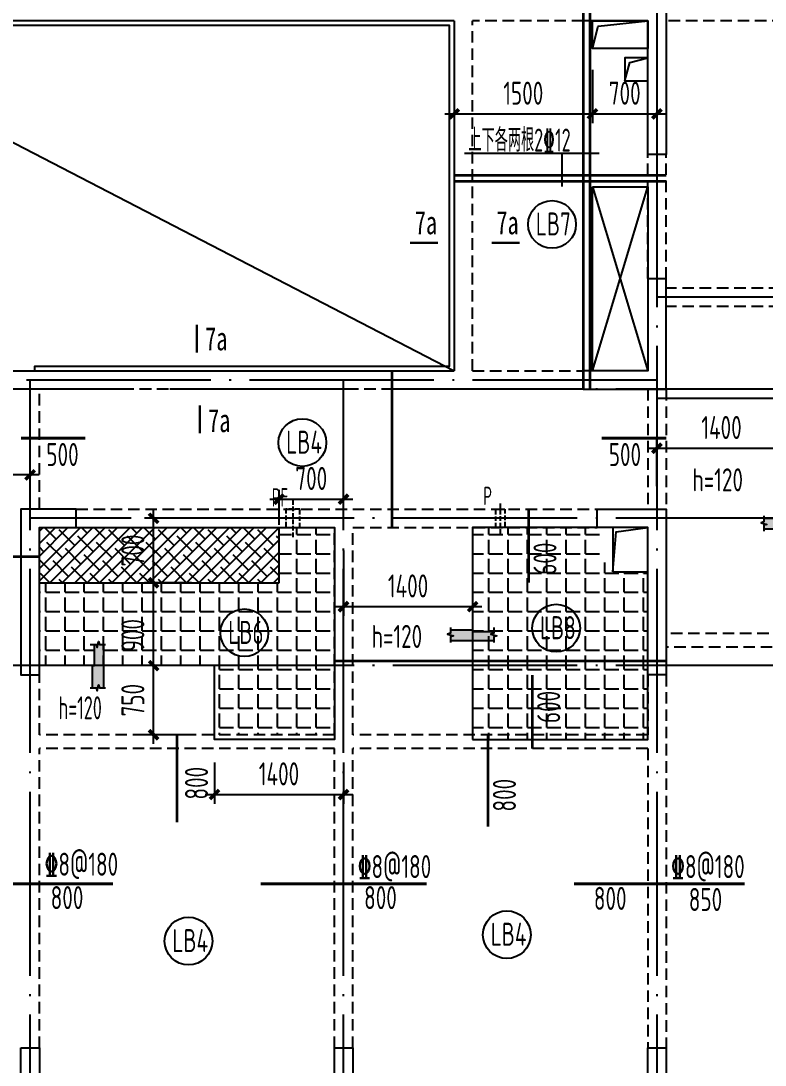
# Model space of a CAD drawing. Extents: x -173820 to 521180, y -715739 to 158231.
# Drawn here: x 28655 to 36728, y 10444 to 21781 of the extents above; entities that cross this region are included whole.
import ezdxf
from ezdxf.enums import TextEntityAlignment as Align

# ---------------------------------------------------------------- set-up
doc = ezdxf.new("R2010")
doc.units = 0
doc.header["$LTSCALE"] = 1000
for name, pattern in [('DASH', [0.35, 0.25, -0.1]), ('DOTE', [2.42, 2, -0.2, 0.02, -0.2]), ('HIDDEN2', [0.1875, 0.125, -0.0625])]:
    doc.linetypes.add(name, pattern=pattern)
for name, color, linetype in [('A-洞口', 105, 'Continuous'), ('A-线脚看线', 9, 'Continuous'), ('A-设备穿墙洞', 161, 'Continuous'), ('AXIS', 1, 'DOTE'), ('DIM', 3, 'Continuous'), ('JG1', 3, 'Continuous'), ('填充', 8, 'Continuous'), ('墙', 6, 'Continuous'), ('挑板', 3, 'Continuous'), ('板筋', 6, 'Continuous'), ('梁', 4, 'HIDDEN2'), ('模板线', 3, 'Continuous'), ('洞口', 5, 'Continuous'), ('钢筋_文字', 7, 'Continuous'), ('钢筋长度标注', 7, 'Continuous')]:
    doc.layers.add(name, color=color, linetype=linetype)
doc.styles.add('TSSD_BOLD', font='tssdeng2.shx', dxfattribs={"width": 0.7, "height": 250, "bigfont": 'CHINA.shx'})
doc.styles.add('TSSD_Dimension', font='tssdeng.shx', dxfattribs={"width": 0.7, "bigfont": 'Hztxt.shx'})
doc.styles.add('zzt', font='tssdeng.shx', dxfattribs={"width": 0.7, "height": 300, "bigfont": 'tssdchn.shx'})
doc.styles.add('钢筋', font='tssdeng.shx', dxfattribs={"width": 0.7, "height": 250, "bigfont": 'tssdchn.shx'})
doc.styles.add('钢筋长度', font='tssdeng.shx', dxfattribs={"width": 0.7, "height": 300, "bigfont": 'tssdchn.shx'})
doc.styles.add('黑体', font='simhei.ttf', dxfattribs={"width": 0.8})
doc.dimstyles.new('TSSD_100_100', dxfattribs={"dimtxt": 250, "dimasz": 100, "dimexe": 100, "dimexo": 250, "dimgap": 100, "dimtad": 1, "dimdec": 0, "dimzin": 0, "dimdsep": 46, "dimtxsty": 'TSSD_Dimension', "dimblk": 'ARCHTICK', "dimcen": 0, "dimdle": 100, "dimclrd": 3, "dimclre": 3, "dimclrt": 7, "dimadec": 0, "dimazin": 0, "dimtfac": 1, "dimtdec": 0, "dimtix": 1, "dimtmove": 2, "dimatfit": 3, "dimfxl": 0, "dimtolj": 1, "dimtzin": 0, "dimarcsym": 0})

# ---------------------------------------------------------------- blocks, each defined once
blk = doc.blocks.new('_ArchTick')
at = {"color": 4, "linetype": 'ByBlock', "const_width": 0.4}
blk.add_lwpolyline([(-0.5, -0.5), (0.5, 0.5)], dxfattribs=at)
blk = doc.blocks.new('*D1849')
at = {"layer": 'Defpoints', "color": 0}
for p in [(27355, 16851), (27355, 16201), (28755, 16201)]:
    blk.add_point(p, dxfattribs=at)
at = {"layer": 'DIM', "color": 3, "lineweight": -2}
for p, q in [((27355, 16451), (27355, 16951)), ((28755, 16451), (28755, 16951)), ((28855, 16851), (27255, 16851))]:
    blk.add_line(p, q, dxfattribs=at)
at = {"layer": 'DIM', "color": 3, "lineweight": -2, "xscale": 100, "yscale": 100, "zscale": 100, "rotation": 180}
blk.add_blockref('_ArchTick', (27355, 16851), dxfattribs=at)
at = {"layer": 'DIM', "color": 3, "lineweight": -2, "xscale": 100, "yscale": 100, "zscale": 100}
blk.add_blockref('_ArchTick', (28755, 16851), dxfattribs=at)
at = {"layer": 'DIM', "color": 7, "insert": (28055, 17076), "char_height": 250, "attachment_point": 5, "style": 'TSSD_Dimension'}
blk.add_mtext('\\A1;1400', dxfattribs=at)
blk = doc.blocks.new('*D1850')
at = {"layer": 'Defpoints', "color": 0}
for p in [(30755, 13981), (32155, 13981), (32155, 13381)]:
    blk.add_point(p, dxfattribs=at)
at = {"layer": 'DIM', "color": 3, "lineweight": -2}
for p, q in [((30755, 13731), (30755, 13281)), ((32155, 13731), (32155, 13281)), ((30655, 13381), (32255, 13381))]:
    blk.add_line(p, q, dxfattribs=at)
at = {"layer": 'DIM', "color": 3, "lineweight": -2, "xscale": 100, "yscale": 100, "zscale": 100, "rotation": 180}
blk.add_blockref('_ArchTick', (30755, 13381), dxfattribs=at)
at = {"layer": 'DIM', "color": 3, "lineweight": -2, "xscale": 100, "yscale": 100, "zscale": 100}
blk.add_blockref('_ArchTick', (32155, 13381), dxfattribs=at)
at = {"layer": 'DIM', "color": 7, "insert": (31455, 13606), "char_height": 250, "attachment_point": 5, "style": 'TSSD_Dimension'}
blk.add_mtext('\\A1;1400', dxfattribs=at)
blk = doc.blocks.new('*D1851')
at = {"layer": 'Defpoints', "color": 0}
for p in [(30095, 16381), (30755, 16381), (30755, 15681)]:
    blk.add_point(p, dxfattribs=at)
at = {"layer": 'DIM', "color": 3, "lineweight": -2}
for p, q in [((30095, 15581), (30095, 16481)), ((30505, 16381), (29995, 16381)), ((30505, 15681), (29995, 15681))]:
    blk.add_line(p, q, dxfattribs=at)
at = {"layer": 'DIM', "color": 3, "lineweight": -2, "xscale": 100, "yscale": 100, "zscale": 100}
for p, rotation in [((30095, 16381), 90), ((30095, 15681), 270)]:
    blk.add_blockref('_ArchTick', p, dxfattribs=dict(at, rotation=rotation))
at = {"layer": 'DIM', "color": 7, "insert": (29870, 16031), "char_height": 250, "attachment_point": 5, "rotation": 90, "style": 'TSSD_Dimension'}
blk.add_mtext('\\A1;700', dxfattribs=at)
blk = doc.blocks.new('*D1852')
at = {"layer": 'Defpoints', "color": 0}
for p in [(30095, 15681), (30755, 15681), (30755, 14781)]:
    blk.add_point(p, dxfattribs=at)
at = {"layer": 'DIM', "color": 3, "lineweight": -2}
for p, q in [((30095, 14681), (30095, 15781)), ((30505, 15681), (29995, 15681)), ((30505, 14781), (29995, 14781))]:
    blk.add_line(p, q, dxfattribs=at)
at = {"layer": 'DIM', "color": 3, "lineweight": -2, "xscale": 100, "yscale": 100, "zscale": 100}
for p, rotation in [((30095, 15681), 90), ((30095, 14781), 270)]:
    blk.add_blockref('_ArchTick', p, dxfattribs=dict(at, rotation=rotation))
at = {"layer": 'DIM', "color": 7, "insert": (29870, 15111), "char_height": 250, "attachment_point": 5, "rotation": 90, "style": 'TSSD_Dimension'}
blk.add_mtext('\\A1;900', dxfattribs=at)
blk = doc.blocks.new('*D1853')
at = {"layer": 'Defpoints', "color": 0}
for p in [(32155, 16281), (33555, 16281), (32155, 15421)]:
    blk.add_point(p, dxfattribs=at)
at = {"layer": 'DIM', "color": 3, "lineweight": -2}
for p, q in [((32155, 16031), (32155, 15321)), ((33555, 16031), (33555, 15321)), ((33655, 15421), (32055, 15421))]:
    blk.add_line(p, q, dxfattribs=at)
at = {"layer": 'DIM', "color": 3, "lineweight": -2, "xscale": 100, "yscale": 100, "zscale": 100, "rotation": 180}
blk.add_blockref('_ArchTick', (32155, 15421), dxfattribs=at)
at = {"layer": 'DIM', "color": 3, "lineweight": -2, "xscale": 100, "yscale": 100, "zscale": 100}
blk.add_blockref('_ArchTick', (33555, 15421), dxfattribs=at)
at = {"layer": 'DIM', "color": 7, "insert": (32855, 15646), "char_height": 250, "attachment_point": 5, "style": 'TSSD_Dimension'}
blk.add_mtext('\\A1;1400', dxfattribs=at)
blk = doc.blocks.new('*D1861')
at = {"layer": 'Defpoints', "color": 0}
for p in [(33355, 21501), (34855, 21501), (34855, 20771)]:
    blk.add_point(p, dxfattribs=at)
at = {"layer": 'DIM', "color": 3, "lineweight": -2}
for p, q in [((33355, 21251), (33355, 20671)), ((34855, 21251), (34855, 20671)), ((33255, 20771), (34955, 20771))]:
    blk.add_line(p, q, dxfattribs=at)
at = {"layer": 'DIM', "color": 3, "lineweight": -2, "xscale": 100, "yscale": 100, "zscale": 100, "rotation": 180}
blk.add_blockref('_ArchTick', (33355, 20771), dxfattribs=at)
at = {"layer": 'DIM', "color": 3, "lineweight": -2, "xscale": 100, "yscale": 100, "zscale": 100}
blk.add_blockref('_ArchTick', (34855, 20771), dxfattribs=at)
at = {"layer": 'DIM', "color": 7, "insert": (34105, 20996), "char_height": 250, "attachment_point": 5, "style": 'TSSD_Dimension'}
blk.add_mtext('\\A1;1500', dxfattribs=at)
blk = doc.blocks.new('*D1870')
at = {"layer": 'Defpoints', "color": 0}
for p in [(36955, 17141), (35555, 16481), (36955, 16481)]:
    blk.add_point(p, dxfattribs=at)
at = {"layer": 'DIM', "color": 3, "lineweight": -2}
for p, q in [((35555, 16731), (35555, 17241)), ((36955, 16731), (36955, 17241)), ((35455, 17141), (37055, 17141))]:
    blk.add_line(p, q, dxfattribs=at)
at = {"layer": 'DIM', "color": 3, "lineweight": -2, "xscale": 100, "yscale": 100, "zscale": 100, "rotation": 180}
blk.add_blockref('_ArchTick', (35555, 17141), dxfattribs=at)
at = {"layer": 'DIM', "color": 3, "lineweight": -2, "xscale": 100, "yscale": 100, "zscale": 100}
blk.add_blockref('_ArchTick', (36955, 17141), dxfattribs=at)
at = {"layer": 'DIM', "color": 7, "insert": (36255, 17366), "char_height": 250, "attachment_point": 5, "style": 'TSSD_Dimension'}
blk.add_mtext('\\A1;1400', dxfattribs=at)
blk = doc.blocks.new('*D1875')
at = {"layer": 'Defpoints', "color": 0}
for p in [(30095, 14781), (30755, 14781), (30755, 14031)]:
    blk.add_point(p, dxfattribs=at)
at = {"layer": 'DIM', "color": 3, "lineweight": -2}
for p, q in [((30095, 13931), (30095, 14881)), ((30505, 14781), (29995, 14781)), ((30505, 14031), (29995, 14031))]:
    blk.add_line(p, q, dxfattribs=at)
at = {"layer": 'DIM', "color": 3, "lineweight": -2, "xscale": 100, "yscale": 100, "zscale": 100}
for p, rotation in [((30095, 14781), 90), ((30095, 14031), 270)]:
    blk.add_blockref('_ArchTick', p, dxfattribs=dict(at, rotation=rotation))
at = {"layer": 'DIM', "color": 7, "insert": (29870, 14406), "char_height": 250, "attachment_point": 5, "rotation": 90, "style": 'TSSD_Dimension'}
blk.add_mtext('\\A1;750', dxfattribs=at)
blk = doc.blocks.new('*D1934')
at = {"layer": 'Defpoints', "color": 0}
for p in [(32155, 16588), (31455, 16060), (32155, 16060)]:
    blk.add_point(p, dxfattribs=at)
at = {"layer": 'DIM', "color": 3, "lineweight": -2}
for p, q in [((31455, 16310), (31455, 16688)), ((32155, 16310), (32155, 16688)), ((31355, 16588), (32255, 16588))]:
    blk.add_line(p, q, dxfattribs=at)
at = {"layer": 'DIM', "color": 3, "lineweight": -2, "xscale": 100, "yscale": 100, "zscale": 100, "rotation": 180}
blk.add_blockref('_ArchTick', (31455, 16588), dxfattribs=at)
at = {"layer": 'DIM', "color": 3, "lineweight": -2, "xscale": 100, "yscale": 100, "zscale": 100}
blk.add_blockref('_ArchTick', (32155, 16588), dxfattribs=at)
at = {"layer": 'DIM', "color": 7, "insert": (31805, 16813), "char_height": 250, "attachment_point": 5, "style": 'TSSD_Dimension'}
blk.add_mtext('\\A1;700', dxfattribs=at)
blk = doc.blocks.new('$1292675')
at = {"layer": 'JG1'}
blk.add_hatch(color=8, dxfattribs=at).paths.add_polyline_path([(502, 20), (502, 64), (470, 74), (534, 91), (502, 101), (502, 140), (262, 140), (262, 120), (32, 120), (32, 101), (64, 91), (0, 74), (32, 64), (32, 20)])
for p, q in [((262, 120), (32, 120)), ((502, 140), (262, 140)), ((262, 140), (262, 120)), ((32, 20), (502, 20))]:
    blk.add_line(p, q, dxfattribs=at)
for points in [[(32, 165), (32, 101), (64, 91), (0, 74), (32, 64), (32, 0)], [(502, 165), (502, 101), (534, 91), (470, 74), (502, 64), (502, 0)]]:
    blk.add_lwpolyline(points, dxfattribs=at)
blk = doc.blocks.new('$1901069')
at = {"layer": '模板线', "color": 4, "const_width": 22.7}
for points in [[(0, 1177), (0, 874)], [(32, 302), (32, 0)]]:
    blk.add_lwpolyline(points, dxfattribs=at)
at = {"layer": '模板线', "color": 0, "style": '黑体', "width": 0.7}
for p in [(211, 1026), (243, 138)]:
    blk.add_text('7a', height=252, dxfattribs=at).set_placement(p, align=Align.MIDDLE_CENTER)
blk = doc.blocks.new('$1109386')
at = {"layer": '模板线', "color": 4, "const_width": 22.7}
for points in [[(0, 0), (302, 0)], [(886, 0), (1188, 0)]]:
    blk.add_lwpolyline(points, dxfattribs=at)
at = {"layer": '模板线', "color": 0, "style": '黑体', "width": 0.7}
for p in [(172, 220), (1057, 220)]:
    blk.add_text('7a', height=252, dxfattribs=at).set_placement(p, align=Align.MIDDLE_CENTER)
blk = doc.blocks.new('*D1825')
at = {"layer": 'Defpoints', "color": 0}
for p in [(34855, 21501), (35555, 21501), (35555, 20771)]:
    blk.add_point(p, dxfattribs=at)
at = {"layer": 'DIM', "color": 3, "lineweight": -2}
for p, q in [((34855, 21251), (34855, 20671)), ((35555, 21251), (35555, 20671)), ((34755, 20771), (35655, 20771))]:
    blk.add_line(p, q, dxfattribs=at)
at = {"layer": 'DIM', "color": 3, "lineweight": -2, "xscale": 100, "yscale": 100, "zscale": 100, "rotation": 180}
blk.add_blockref('_ArchTick', (34855, 20771), dxfattribs=at)
at = {"layer": 'DIM', "color": 3, "lineweight": -2, "xscale": 100, "yscale": 100, "zscale": 100}
blk.add_blockref('_ArchTick', (35555, 20771), dxfattribs=at)
at = {"layer": 'DIM', "color": 7, "insert": (35205, 20996), "char_height": 250, "attachment_point": 5, "style": 'TSSD_Dimension'}
blk.add_mtext('\\A1;700', dxfattribs=at)
blk = doc.blocks.new('$1642317')
at = {"layer": '洞口'}
blk.add_lwpolyline([(40220, 670), (40600, 670), (40600, 1150), (40220, 1150)], close=True, dxfattribs=at)
blk.add_lwpolyline([(40220, 670), (40258, 1102), (40600, 1150)], dxfattribs=at)
blk = doc.blocks.new('$1783196')
at = {"layer": 'AXIS'}
for p, q in [((46034.9, 3480), (46034.9, 20188.3)), ((54849.9, 15688.3), (46034.9, 15688.3)), ((46034.9, 14788.3), (4360, 14788.3)), ((39234.9, 3480), (39234.9, 14788.3)), ((42634.9, 3480), (42634.9, 14788.3)), ((54849.9, 14688.3), (4360, 14688.3)), ((54849.9, 14588.3), (46034.9, 14588.3)), ((54849.9, 13288.3), (39234.9, 13288.3)), ((54849.9, 11688.3), (4360, 11688.3))]:
    blk.add_line(p, q, dxfattribs=at)
blk = doc.blocks.new('$1466424')
at = {"layer": '板筋', "const_width": 30}
for points in [[(40100, 10404), (40100, 14504)], [(40172, 10404), (40172, 14504)], [(38700, 12726), (41000, 12726)], [(38700, 12662), (41000, 12662)], [(38025, 8904), (38025, 10605)], [(34000, 9873), (34700, 9873)], [(40300, 9873), (41000, 9873)], [(39508, 8304), (39508, 9104)], [(30600, 8587), (34200, 8587)], [(37400, 7454), (41000, 7454)], [(39548, 6504), (39548, 7304)], [(35693, 6654), (35693, 5703)], [(39068, 5654), (39068, 6654)], [(33200, 5035), (35000, 5035)], [(36600, 5035), (38400, 5035)], [(40000, 5035), (41850, 5035)]]:
    blk.add_lwpolyline(points, dxfattribs=at)
at = {"layer": '钢筋_文字', "color": 7, "linetype": 'Continuous'}
for p, q in [((38812, 12967), (40274, 12967)), ((39872, 12604), (39872, 12967))]:
    blk.add_line(p, q, dxfattribs=at)
at = {"layer": '钢筋_文字'}
for centre in [(39761, 12194, 0), (37053, 9825, 0), (39806, 7811, 0), (36424, 7761, 0), (35818, 4414, 0), (39271, 4483, 0)]:
    blk.add_circle(centre, 259, dxfattribs=at)
at = {"layer": '钢筋_文字', "color": 7, "linetype": 'Continuous'}
for s, style, width, p in [('上下各两根2%%13212', '钢筋', 0.6, (38855, 12985, 0)), (' h=120', 'TSSD_BOLD', 0.7, (41178, 9296, 0)), (' h=120', 'TSSD_BOLD', 0.7, (37698, 7596, 0)), (' h=120', 'TSSD_BOLD', 0.6, (34317, 6821, 0)), ('%%1328@180', '钢筋', 0.7, (34257, 5123, 0)), ('%%1328@180', '钢筋', 0.7, (37653, 5097, 0)), ('%%1328@180', '钢筋', 0.7, (41053, 5097, 0))]:
    blk.add_text(s, height=250, dxfattribs=dict(at, style=style, width=width)).set_placement(p)
at = {"layer": '钢筋_文字', "style": 'TSSD_BOLD', "width": 0.7}
for s, p in [('LB7', (39586, 12074, 0)), ('LB4', (36878, 9705, 0)), ('LB8', (39631, 7691, 0)), ('LB6', (36249, 7640, 0)), ('LB4', (35643, 4294, 0)), ('LB4', (39096, 4363, 0))]:
    blk.add_text(s, height=250, dxfattribs=at).set_placement(p)
at = {"layer": '钢筋长度标注', "style": '钢筋长度', "width": 0.7}
for s, p in [('500', (34276, 9571)), ('500', (40377, 9571)), ('800', (34323, 4760)), ('800', (37723, 4760)), ('800', (40215, 4752)), ('850', (41245, 4740))]:
    blk.add_text(s, height=250, dxfattribs=at).set_placement(p)
for s, p in [('600', (39810, 8390)), ('600', (39850, 6780)), ('800', (36030, 5950)), ('800', (39370, 5820))]:
    blk.add_text(s, height=250, rotation=90, dxfattribs=at).set_placement(p)
blk = doc.blocks.new('$1413619')
at = {"layer": 'A-线脚看线', "color": 5, "elevation": 0}
blk.add_lwpolyline([(34200, 10650), (34200, 10700), (38700, 10700), (38700, 14400), (26650, 14400)], dxfattribs=at)
blk = doc.blocks.new('$1757663')
at = {"layer": 'A-设备穿墙洞', "linetype": 'DASH', "ltscale": 0.2}
for points in [[(229, 7888), (229, 7487)], [(2479, 7523), (2479, 7859)], [(529, 563), (529, 224)], [(1029, 563), (1029, 224)], [(607, 142), (846, 142)]]:
    blk.add_lwpolyline(points, dxfattribs=at)
for points in [[(304, 7792), (154, 7792), (154, 7592), (304, 7592)], [(2529, 7592), (2429, 7592), (2429, 7792), (2529, 7792)], [(479, 292), (579, 292), (579, 492), (479, 492)], [(979, 292), (1079, 292), (1079, 492), (979, 492)], [(779, 92), (779, 192), (679, 192), (679, 92)]]:
    blk.add_lwpolyline(points, close=True, dxfattribs=at)
at = {"layer": 'A-设备穿墙洞', "color": 7, "linetype": 'DASH', "ltscale": 0.2, "style": 'zzt', "width": 0.6}
for s, p in [('PF', (0, 7818)), ('P', (2294, 7834)), ('D1', (435, 547)), ('D2', (1154, 63)), ('D2', (809, -15))]:
    blk.add_text(s, height=200, dxfattribs=at).set_placement(p)
blk = doc.blocks.new('$1186913')
at = {"layer": 'A-设备穿墙洞'}
blk.add_blockref('$1757663', (37621.7, 156.3), dxfattribs=at)
blk = doc.blocks.new('$1929224')
at = {"layer": 'A-洞口', "color": 5, "elevation": 0}
for points in [[(33800, 3800), (33800, 3500), (33200, 3500), (33200, 3800)], [(33800, 3400), (33550, 3400), (33550, 3150), (33800, 3150)]]:
    blk.add_lwpolyline(points, close=True, dxfattribs=at)
for points in [[(33200, 3500), (33262, 3744), (33800, 3800)], [(33550, 3150), (33604, 3347), (33800, 3400)]]:
    blk.add_lwpolyline(points, dxfattribs=at)

msp = doc.modelspace()

# ---------------------------------------------------------------- hatches: boundary and pattern name
at = {"layer": 'JG1'}
h = msp.add_hatch(dxfattribs=at)
h.set_pattern_fill('ANSI38,_O', color=8, scale=30)
h.set_pattern_definition([(45, (-5244.65, 9080.82), (-67.35192, 67.35192), []), (135, (-5244.65, 9080.82), (-202.05576, 67.35192), [238.125, -142.875])])
h.paths.add_polyline_path([(31455.3, 15680.8), (31455.3, 16280.8), (28855.3, 16280.8), (28855.3, 15680.8)])
at = {"layer": '填充', "linetype": 'Continuous'}
h = msp.add_hatch(dxfattribs=at)
h.set_pattern_fill('ANGLE', color=256, scale=30, style=0)
h.set_pattern_definition([(0, (425.35, 9080.82), (0, 209.55), [152.4, -57.15]), (90, (425.35, 9080.82), (-209.55, 1e-14), [152.4, -57.15])])
h.paths.add_polyline_path([(28855.3, 15680.8), (28855.3, 14780.8), (29452.8, 14780.8), (29452.8, 15010.8), (29471.6, 15010.8), (29482, 14978.7), (29498.7, 15042.9), (29509.1, 15010.8), (29552.8, 15010.8), (29552.8, 14780.8), (30755.3, 14780.8), (30755.3, 14030.8), (32055.3, 14030.8), (32055.3, 16280.8), (31455.3, 16280.8), (31455.3, 15680.8)])
h.paths.add_polyline_path([(29682.8, 14866.6), (29682.8, 15355), (30057.8, 15355), (30057.8, 14866.6)], flags=24)
h = msp.add_hatch(dxfattribs=at)
h.set_pattern_fill('ANGLE', color=256, scale=30, style=0)
h.set_pattern_definition([(0, (-5244.65, 9080.82), (0, 209.55), [152.4, -57.15]), (90, (-5244.65, 9080.82), (-209.55, 1e-14), [152.4, -57.15])])
h.paths.add_polyline_path([(35455.3, 15800.8), (35075.3, 15800.8), (35084.1, 15900.8), (34975.3, 15900.8), (34975.3, 16280.8), (33555.3, 16280.8), (33555.3, 13980.8), (35455.3, 13980.8)])

# ---------------------------------------------------------------- linework, layer by layer
at = {"layer": 'JG1', "linetype": 'Continuous'}
for p, q in [((34855.3, 17980.8, 0), (35455.3, 19980.8, 0)), ((34855.3, 19980.8, 0), (35455.3, 17980.8, 0))]:
    msp.add_line(p, q, dxfattribs=at)
at = {"layer": 'JG1', "linetype": 'Continuous', "elevation": 0}
msp.add_lwpolyline([(34855.3, 19980.8), (35455.3, 19980.8), (35455.3, 17980.8), (34855.3, 17980.8)], close=True, dxfattribs=at)
at = {"layer": '墙', "elevation": 0}
for points in [[(35655.3, 21980.8), (35655.3, 21880.8), (35655.3, 20330.8), (35455.3, 20330.8), (35455.3, 21780.8), (34755.3, 21780.8), (34755.3, 21980.8), (35455.3, 21980.8)], [(34755.3, 17780.8), (35655.3, 17780.8), (35655.3, 18980.8), (35455.3, 18980.8), (35455.3, 17980.8), (34755.3, 17980.8)], [(29255.3, 16480.8), (28655.3, 16480.8), (28655.3, 14680.8), (28855.3, 14680.8), (28855.3, 16280.8), (29255.3, 16280.8)], [(34905.3, 16480.8), (35655.3, 16480.8), (35655.3, 14680.8), (35455.3, 14680.8), (35455.3, 16280.8), (34905.3, 16280.8)], [(28655.3, 10630.8), (28855.3, 10630.8), (28855.3, 9180.8), (29255.3, 9180.8), (29255.3, 8980.8), (28655.3, 8980.8)], [(32055.3, 9180.8), (32055.3, 10630.8), (32255.3, 10630.8), (32255.3, 8980.8), (31155.3, 8980.8), (31155.3, 9180.8)]]:
    msp.add_lwpolyline(points, close=True, dxfattribs=at)
msp.add_lwpolyline([(35255.3, 8980.8), (35255.3, 9180.8), (35455.3, 9180.8), (35455.3, 10630.8), (35655.3, 10630.8), (35655.3, 9180.8), (35855.3, 9180.8), (35855.3, 8980.8), (35255.3, 8980.8), (35655.3, 8980.8)], dxfattribs=at)
at = {"layer": '梁', "linetype": 'Continuous'}
for p, q in [((33355.3, 21780.8, 0), (21255.3, 21780.8, 0)), ((33355.3, 21780.8, 0), (33355.3, 17981.8, 0)), ((25855.3, 17980.8, 0), (33355.3, 17982.8, 0)), ((31455.3, 15680.8, 0), (31455.3, 16280.8, 0))]:
    msp.add_line(p, q, dxfattribs=at)
at = {"layer": '梁'}
for p, q in [((33555.3, 17982.8, 0), (33555.3, 21780.8, 0)), ((34755.3, 21780.8, 0), (33555.3, 21780.8, 0)), ((38805.3, 21780.8, 0), (35655.3, 21780.8, 0)), ((35455.3, 18982.8, 0), (35455.3, 20330.8, 0)), ((35655.3, 18982.8, 0), (35655.3, 20330.8, 0)), ((38205.3, 18880.8, 0), (35655.3, 18880.8, 0)), ((38205.3, 18680.8, 0), (35655.3, 18680.8, 0)), ((33555.3, 17982.8, 0), (34755.3, 17982.8, 0)), ((34755.3, 17782.8, 0), (28855.3, 17780.8, 0)), ((28855.3, 16480.8, 0), (28855.3, 17780.8, 0)), ((35455.3, 17782.8, 0), (35455.3, 16480.8, 0)), ((35655.3, 17782.8, 0), (35655.3, 16480.8, 0)), ((29255.3, 16480.8, 0), (34905.3, 16480.8, 0)), ((29255.3, 16280.8, 0), (32055.3, 16280.8, 0)), ((32055.3, 14030.8, 0), (32055.3, 16280.8, 0)), ((32255.3, 16280.8, 0), (34905.3, 16280.8, 0)), ((32255.3, 14030.8, 0), (32255.3, 16280.8, 0)), ((38455.3, 15130.8, 0), (35655.3, 15130.8, 0)), ((39055.3, 14980.8, 0), (35655.3, 14980.8, 0)), ((28855.3, 14030.8, 0), (28855.3, 14680.8, 0)), ((35455.3, 14680.8, 0), (35455.3, 14030.8, 0)), ((35655.3, 14680.8, 0), (35655.3, 10630.8, 0)), ((32055.3, 14030.8, 0), (28855.3, 14030.8, 0)), ((35455.3, 14030.8, 0), (32255.3, 14030.8, 0)), ((28855.3, 10630.8, 0), (28855.3, 13880.8, 0)), ((32055.3, 13880.8, 0), (28855.3, 13880.8, 0)), ((32055.3, 10630.8, 0), (32055.3, 13880.8, 0)), ((32255.3, 10630.8, 0), (32255.3, 13880.8, 0)), ((35455.3, 13880.8, 0), (32255.3, 13880.8, 0)), ((35455.3, 13880.8, 0), (35455.3, 10630.8, 0))]:
    msp.add_line(p, q, dxfattribs=at)
at = {"layer": '梁', "linetype": 'Continuous', "elevation": 0}
for points in [[(28855.3, 14780.8), (28855.3, 16280.8), (32055.3, 16280.8), (32055.3, 13980.8), (30755.3, 13980.8), (30755.3, 14780.8)], [(33555.3, 13980.8), (35455.3, 13980.8), (35455.3, 16280.8), (33555.3, 16280.8)]]:
    msp.add_lwpolyline(points, close=True, dxfattribs=at)
msp.add_lwpolyline([(28855.3, 15680.8), (31455.3, 15680.8)], dxfattribs=at)
at = {"layer": '洞口', "color": 5, "elevation": 0}
msp.add_lwpolyline([(21255.4, 21780.7), (27981.1, 20765.5), (33355.2, 17982.3)], dxfattribs=at)

# ---------------------------------------------------------------- block references
at = {"layer": 'A-洞口'}
msp.add_blockref('$1929224', (1655.3, 17980.8), dxfattribs=at)
at = {"layer": 'A-设备穿墙洞'}
msp.add_blockref('$1186913', (-6244.8, 8533), dxfattribs=at)
at = {"layer": 'JG1', "xscale": -1}
for p in [(37217.4, 16240.8, 0), (33817.4, 15030.8, 0)]:
    msp.add_blockref('$1292675', p, dxfattribs=at)
at = {"layer": 'JG1', "xscale": -1, "rotation": 90}
msp.add_blockref('$1292675', (29572.8, 15042.9, 0), dxfattribs=at)
at = {"layer": '填充', "linetype": 'Continuous'}
msp.add_blockref('$1783196', (-10479.5, 3092.5, 0), dxfattribs=at)
at = {"layer": '挑板'}
msp.add_blockref('$1413619', (-5394.7, 7330.8), dxfattribs=at)
at = {"layer": '模板线'}
for name, p in [('$1109386', (32877.1, 19370.8)), ('$1901069', (30564, 17304.6, 0))]:
    msp.add_blockref(name, p, dxfattribs=at)
at = {"layer": '洞口'}
msp.add_blockref('$1642317', (-5144.7, 15130.8), dxfattribs=at)
at = {"layer": '钢筋长度标注'}
msp.add_blockref('$1466424', (-5344.7, 7377.1, 0), dxfattribs=at)

# ---------------------------------------------------------------- dimensions: what is measured, and where the dimension line sits
at = {"layer": 'DIM'}
for base, p1, p2, picture, middle in [((34855.3, 20770.8, 0), (33355.3, 21500.8, 0), (34855.3, 21500.8, 0), '*D1861', (34105.3, 20995.8, 0)), ((35555.3, 20770.8, 0), (34855.3, 21500.8, 0), (35555.3, 21500.8, 0), '*D1825', (35205.3, 20995.8, 0)), ((36955.3, 17140.8, 0), (35555.3, 16480.8, 0), (36955.3, 16480.8, 0), '*D1870', (36255.3, 17365.8, 0)), ((27355.3, 16850.8, 0), (28755.3, 16200.8, 0), (27355.3, 16200.8, 0), '*D1849', (28055.3, 17075.8, 0)), ((32155.3, 16587.9, 0), (31455.3, 16060.5, 0), (32155.3, 16060.5, 0), '*D1934', (31805.3, 16812.9, 0)), ((32155.3, 15420.8, 0), (33555.3, 16280.8, 0), (32155.3, 16280.8, 0), '*D1853', (32855.3, 15645.8, 0)), ((32155.3, 13380.8, 0), (30755.3, 13980.8, 0), (32155.3, 13980.8, 0), '*D1850', (31455.3, 13605.8, 0))]:
    dim = msp.add_linear_dim(base=base, p1=p1, p2=p2, dimstyle='TSSD_100_100', dxfattribs=at)
    dim.commit()
    dim.dimension.update_dxf_attribs({"geometry": picture, "text_midpoint": middle})
for base, p1, p2, picture, middle in [((30095.3, 16380.8, 0), (30755.3, 15680.8, 0), (30755.3, 16380.8, 0), '*D1851', (29870.3, 16030.8, 0)), ((30095.3, 14780.8, 0), (30755.3, 14030.8, 0), (30755.3, 14780.8, 0), '*D1875', (29870.3, 14405.8, 0))]:
    dim = msp.add_linear_dim(base=base, p1=p1, p2=p2, angle=90, dimstyle='TSSD_100_100', dxfattribs=at)
    dim.commit()
    dim.dimension.update_dxf_attribs({"geometry": picture, "text_midpoint": middle})
dim = msp.add_linear_dim(base=(30095.3, 15680.8, 0), p1=(30755.3, 14780.8, 0), p2=(30755.3, 15680.8, 0), angle=90, dimstyle='TSSD_100_100', dxfattribs=at)
dim.commit()
dim.dimension.update_dxf_attribs({"geometry": '*D1852', "text_midpoint": (29870.3, 15110.8, 0), "dimtype": 160})

doc.saveas('drawing.dxf')
